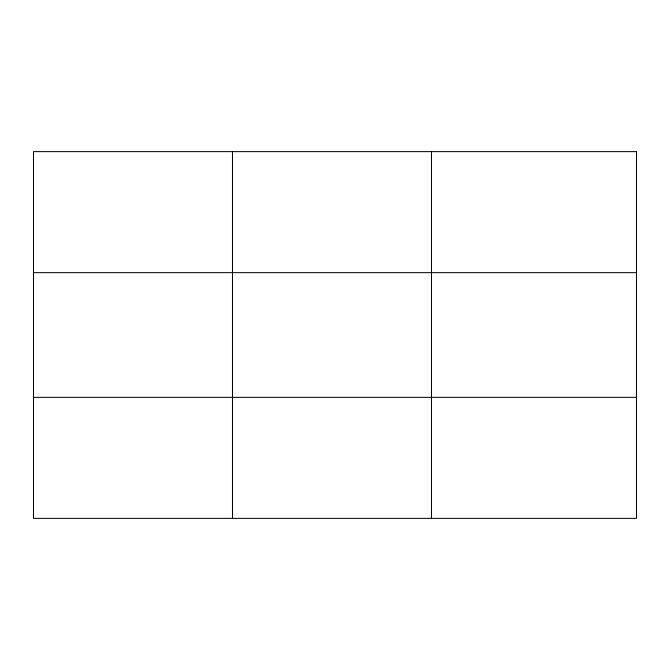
<?xml version="1.0" encoding="UTF-8"?>
<svg xmlns="http://www.w3.org/2000/svg" width="670" height="670" viewBox="0 0 670 670"><rect width="100%" height="100%" fill="white"/><g stroke="black" fill="none" stroke-linecap="round" stroke-linejoin="round"><path stroke-width="1" d="M232.49 151.629L232.49 518.371M431.48 151.629L431.48 518.371M33.5 272.656L636.5 272.656M33.5 397.344L636.5 397.344M636.5 151.629L636.5 518.371L33.5 518.371L33.5 151.629L636.5 151.629"/></g></svg>
